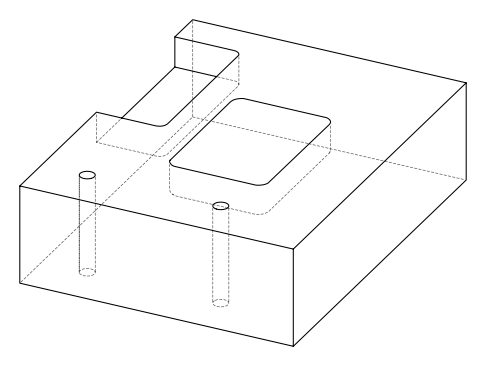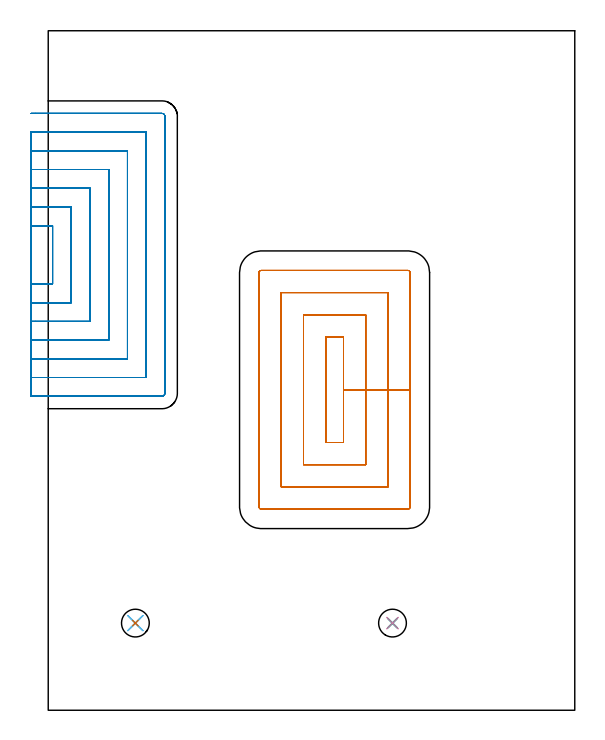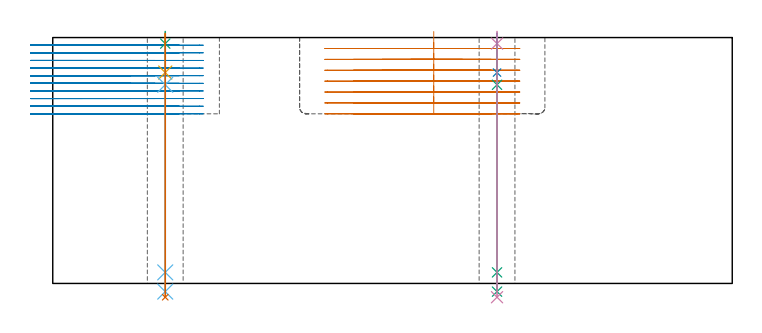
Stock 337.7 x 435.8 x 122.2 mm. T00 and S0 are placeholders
(PLAN: 10 operations, 8 tool changes, 78.9 min)
(1 MILL_RECTANGULAR_POCKET | POCKET_RECTANGULAR_STRAIGHT | NXT0201_007 | Follow Part, ap 6.25, ae 75% | 19.95 min | 815164 mm3)
(2 MILL_SLOT | SLOT_PARTIAL_RECTANGULAR | NXT0201_012 | Follow Part, ap 4, ae 75% | 56.43 min | 617951 mm3)
(3 SPOT_DRILL | STEP1HOLE | NXT0321_9005460120000 | 0.05 min | 190 mm3)
(4 SPOT_DRILL_1 | STEP1HOLE_1 | NXT0321_9005460120000 | 0.05 min | 175 mm3)
(5 DRILL_BLIND_HOLE_INTO_CENTER | STEP1HOLE | NXT0301_087 | 0.08 min | 1493 mm3)
(6 GUN_DRILL_THROUGH_HOLE | STEP1HOLE | UGT0307_008 | 0.61 min | 10068 mm3)
(7 DRILL_TO_ENLARGE_THROUGH_HOLE | STEP1HOLE | UGT0301_248 | 0.53 min | 18564 mm3)
(8 DRILL_BLIND_HOLE_INTO_CENTER_1 | STEP1HOLE_1 | NXT0301_087 | 0.08 min | 1546 mm3)
(9 GUN_DRILL_THROUGH_HOLE_1 | STEP1HOLE_1 | UGT0307_008 | 0.61 min | 10048 mm3)
(10 DRILL_TO_ENLARGE_THROUGH_HOLE_1 | STEP1HOLE_1 | UGT0301_248 | 0.53 min | 18628 mm3)
(TOOL NXT0201_007 | ENDMILL 25mm [R216.25-25050GCK54P 1620] | D25 R3 FL54 Z5)
(TOOL NXT0201_012 | ENDMILL 16mm [2P460-1600-NA 1630] | D16 FL38 Z6)
(TOOL NXT0321_9005460120000 | NC Spot Drill, 142deg, 12mm, Carbide, Uncoated | D12 PA142 FL30 Z2)
(TOOL NXT0301_087 | Carbide Drill 11.6mm [860.1-1160-058A1-MM 2214] | D11.6 PA140 FL72 Z2)
(TOOL UGT0307_008 | Gun Drill 11 mm | D11 PA130 FL24 Z1)
(TOOL UGT0301_248 | Twist Drill 17.8 mm | D17.8 PA118 FL130 Z2)
(OP 1 MILL_RECTANGULAR_POCKET)
G17 G21 G94 G90
T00 M6
G54
G17 G0 G90 X189.35 Y174.148 S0 M3
G43 Z132.2 H1
Z125.2
G94 G1 Y205.55 Z116.786 F250.
Y239.35 F500.
X177.95
Y171.75
X189.35
Y205.55
X203.6
Y253.6
X163.7
Y157.5
X203.6
Y205.55
X217.85
Y267.85
X149.45
Y143.25
X217.85
Y205.55
X232.1
Y280.7
G3 X230.7 Y282.1 R1.4
G1 X136.6
G3 X135.2 Y280.7 R1.4
G1 Y130.4
G3 X136.6 Y129. R1.4
G1 X230.7
G3 X232.1 Y130.4 R1.4
G1 Y205.55
Y206.55
G0 X189.35 Y174.148 Z119.786
G1 Y205.55 Z111.371 F250.
Y239.35 F500.
X177.95
Y171.75
X189.35
Y205.55
X203.6
Y253.6
X163.7
Y157.5
X203.6
Y205.55
X217.85
Y267.85
X149.45
Y143.25
X217.85
Y205.55
X232.1
Y280.7
G3 X230.7 Y282.1 R1.4
G1 X136.6
G3 X135.2 Y280.7 R1.4
G1 Y130.4
G3 X136.6 Y129. R1.4
G1 X230.7
G3 X232.1 Y130.4 R1.4
G1 Y205.55
Y206.55
G0 X189.35 Y174.148 Z114.371
G1 Y205.55 Z105.957 F250.
Y239.35 F500.
X177.95
Y171.75
X189.35
Y205.55
X203.6
Y253.6
X163.7
Y157.5
X203.6
Y205.55
X217.85
Y267.85
X149.45
Y143.25
X217.85
Y205.55
X232.1
Y280.7
G3 X230.7 Y282.1 R1.4
G1 X136.6
G3 X135.2 Y280.7 R1.4
G1 Y130.4
G3 X136.6 Y129. R1.4
G1 X230.7
G3 X232.1 Y130.4 R1.4
G1 Y205.55
Y206.55
G0 X189.35 Y174.148 Z108.957
G1 Y205.55 Z100.543 F250.
Y239.35 F500.
X177.95
Y171.75
X189.35
Y205.55
X203.6
Y253.6
X163.7
Y157.5
X203.6
Y205.55
X217.85
Y267.85
X149.45
Y143.25
X217.85
Y205.55
X232.1
Y280.7
G3 X230.7 Y282.1 R1.4
G1 X136.6
G3 X135.2 Y280.7 R1.4
G1 Y130.4
G3 X136.6 Y129. R1.4
G1 X230.7
G3 X232.1 Y130.4 R1.4
G1 Y205.55
Y206.55
G0 X189.35 Y174.148 Z103.543
G1 Y205.55 Z95.129 F250.
Y239.35 F500.
X177.95
Y171.75
X189.35
Y205.55
X203.6
Y253.6
X163.7
Y157.5
X203.6
Y205.55
X217.85
Y267.85
X149.45
Y143.25
X217.85
Y205.55
X232.1
Y280.7
G3 X230.7 Y282.1 R1.4
G1 X136.6
G3 X135.2 Y280.7 R1.4
G1 Y130.4
G3 X136.6 Y129. R1.4
G1 X230.7
G3 X232.1 Y130.4 R1.4
G1 Y205.55
Y206.55
G0 X189.35 Y174.148 Z98.129
G1 Y205.55 Z89.714 F250.
Y239.35 F500.
X177.95
Y171.75
X189.35
Y205.55
X203.6
Y253.6
X163.7
Y157.5
X203.6
Y205.55
X217.85
Y267.85
X149.45
Y143.25
X217.85
Y205.55
X232.1
Y280.7
G3 X230.7 Y282.1 R1.4
G1 X136.6
G3 X135.2 Y280.7 R1.4
G1 Y130.4
G3 X136.6 Y129. R1.4
G1 X230.7
G3 X232.1 Y130.4 R1.4
G1 Y205.55
Y206.55
G0 X189.35 Y174.148 Z92.714
G1 Y205.55 Z84.3 F250.
Y239.35 F500.
X177.95
Y171.75
X189.35
Y205.55
X203.6
Y253.6
X163.7
Y157.5
X203.6
Y205.55
X217.85
Y267.85
X149.45
Y143.25
X217.85
Y205.55
X232.1
Y280.7
G3 X230.7 Y282.1 R1.4
G1 X136.6
G3 X135.2 Y280.7 R1.4
G1 Y130.4
G3 X136.6 Y129. R1.4
G1 X230.7
G3 X232.1 Y130.4 R1.4
G1 Y205.55
Y206.55
G0 Z132.2
M5
M2
(OP 2 MILL_SLOT)
G17 G21 G94 G90
T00 M6
G54
G17 G0 G90 X-11. Y273.4 S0 M3
G43 Z132.2 H1
Z118.41
G94 G1 X-8. F250.
X2.8 F500.
Y310.8
X-8.
X-11. F250.
Y261.4
X-8.
X14.8 F500.
Y322.8
X-8.
X-11. F250.
Y249.4
X-8.
X26.8 F500.
Y334.8
X-8.
X-11. F250.
Y237.4
X-8.
X38.8 F500.
Y346.8
X-8.
X-11. F250.
Y225.4
X-8.
X50.8 F500.
Y358.8
X-8.
X-11. F250.
Y213.4
X-8.
X62.8 F500.
Y370.8
X-8.
X-11. F250.
Y201.4
X-8.
X72.9 F500.
G3 X74.8 Y203.3 R1.9
G1 Y380.9
G3 X72.9 Y382.8 R1.9
G1 X-8.
X-11. F250.
G0 Y273.4 Z114.62
G1 X-8.
X2.8 F500.
Y310.8
X-8.
X-11. F250.
Y261.4
X-8.
X14.8 F500.
Y322.8
X-8.
X-11. F250.
Y249.4
X-8.
X26.8 F500.
Y334.8
X-8.
X-11. F250.
Y237.4
X-8.
X38.8 F500.
Y346.8
X-8.
X-11. F250.
Y225.4
X-8.
X50.8 F500.
Y358.8
X-8.
X-11. F250.
Y213.4
X-8.
X62.8 F500.
Y370.8
X-8.
X-11. F250.
Y201.4
X-8.
X72.9 F500.
G3 X74.8 Y203.3 R1.9
G1 Y380.9
G3 X72.9 Y382.8 R1.9
G1 X-8.
X-11. F250.
G0 Y273.4 Z110.83
G1 X-8.
X2.8 F500.
Y310.8
X-8.
X-11. F250.
Y261.4
X-8.
X14.8 F500.
Y322.8
X-8.
X-11. F250.
Y249.4
X-8.
X26.8 F500.
Y334.8
X-8.
X-11. F250.
Y237.4
X-8.
X38.8 F500.
Y346.8
X-8.
X-11. F250.
Y225.4
X-8.
X50.8 F500.
Y358.8
X-8.
X-11. F250.
Y213.4
X-8.
X62.8 F500.
Y370.8
X-8.
X-11. F250.
Y201.4
X-8.
X72.9 F500.
G3 X74.8 Y203.3 R1.9
G1 Y380.9
G3 X72.9 Y382.8 R1.9
G1 X-8.
X-11. F250.
G0 Y273.4 Z107.04
G1 X-8.
X2.8 F500.
Y310.8
X-8.
X-11. F250.
Y261.4
X-8.
X14.8 F500.
Y322.8
X-8.
X-11. F250.
Y249.4
X-8.
X26.8 F500.
Y334.8
X-8.
X-11. F250.
Y237.4
X-8.
X38.8 F500.
Y346.8
X-8.
X-11. F250.
Y225.4
X-8.
X50.8 F500.
Y358.8
X-8.
X-11. F250.
Y213.4
X-8.
X62.8 F500.
Y370.8
X-8.
X-11. F250.
Y201.4
X-8.
X72.9 F500.
G3 X74.8 Y203.3 R1.9
G1 Y380.9
G3 X72.9 Y382.8 R1.9
G1 X-8.
X-11. F250.
G0 Y273.4 Z103.25
G1 X-8.
X2.8 F500.
Y310.8
X-8.
X-11. F250.
Y261.4
X-8.
X14.8 F500.
Y322.8
X-8.
X-11. F250.
Y249.4
X-8.
X26.8 F500.
Y334.8
X-8.
X-11. F250.
Y237.4
X-8.
X38.8 F500.
Y346.8
X-8.
X-11. F250.
Y225.4
X-8.
X50.8 F500.
Y358.8
X-8.
X-11. F250.
Y213.4
X-8.
X62.8 F500.
Y370.8
X-8.
X-11. F250.
Y201.4
X-8.
X72.9 F500.
G3 X74.8 Y203.3 R1.9
G1 Y380.9
G3 X72.9 Y382.8 R1.9
G1 X-8.
X-11. F250.
G0 Y273.4 Z99.46
G1 X-8.
X2.8 F500.
Y310.8
X-8.
X-11. F250.
Y261.4
X-8.
X14.8 F500.
Y322.8
X-8.
X-11. F250.
Y249.4
X-8.
X26.8 F500.
Y334.8
X-8.
X-11. F250.
Y237.4
X-8.
X38.8 F500.
Y346.8
X-8.
X-11. F250.
Y225.4
X-8.
X50.8 F500.
Y358.8
X-8.
X-11. F250.
Y213.4
X-8.
X62.8 F500.
Y370.8
X-8.
X-11. F250.
Y201.4
X-8.
X72.9 F500.
G3 X74.8 Y203.3 R1.9
G1 Y380.9
G3 X72.9 Y382.8 R1.9
G1 X-8.
X-11. F250.
G0 Y273.4 Z95.67
G1 X-8.
X2.8 F500.
Y310.8
X-8.
X-11. F250.
Y261.4
X-8.
X14.8 F500.
Y322.8
X-8.
X-11. F250.
Y249.4
X-8.
X26.8 F500.
Y334.8
X-8.
X-11. F250.
Y237.4
X-8.
X38.8 F500.
Y346.8
X-8.
X-11. F250.
Y225.4
X-8.
X50.8 F500.
Y358.8
X-8.
X-11. F250.
Y213.4
X-8.
X62.8 F500.
Y370.8
X-8.
X-11. F250.
Y201.4
X-8.
X72.9 F500.
G3 X74.8 Y203.3 R1.9
G1 Y380.9
G3 X72.9 Y382.8 R1.9
G1 X-8.
X-11. F250.
G0 Y273.4 Z91.88
G1 X-8.
X2.8 F500.
Y310.8
X-8.
X-11. F250.
Y261.4
X-8.
X14.8 F500.
Y322.8
X-8.
X-11. F250.
Y249.4
X-8.
X26.8 F500.
Y334.8
X-8.
X-11. F250.
Y237.4
X-8.
X38.8 F500.
Y346.8
X-8.
X-11. F250.
Y225.4
X-8.
X50.8 F500.
Y358.8
X-8.
X-11. F250.
Y213.4
X-8.
X62.8 F500.
Y370.8
X-8.
X-11. F250.
Y201.4
X-8.
X72.9 F500.
G3 X74.8 Y203.3 R1.9
G1 Y380.9
G3 X72.9 Y382.8 R1.9
G1 X-8.
X-11. F250.
G0 Y273.4 Z88.09
G1 X-8.
X2.8 F500.
Y310.8
X-8.
X-11. F250.
Y261.4
X-8.
X14.8 F500.
Y322.8
X-8.
X-11. F250.
Y249.4
X-8.
X26.8 F500.
Y334.8
X-8.
X-11. F250.
Y237.4
X-8.
X38.8 F500.
Y346.8
X-8.
X-11. F250.
Y225.4
X-8.
X50.8 F500.
Y358.8
X-8.
X-11. F250.
Y213.4
X-8.
X62.8 F500.
Y370.8
X-8.
X-11. F250.
Y201.4
X-8.
X72.9 F500.
G3 X74.8 Y203.3 R1.9
G1 Y380.9
G3 X72.9 Y382.8 R1.9
G1 X-8.
X-11. F250.
G0 Y273.4 Z84.3
G1 X-8.
X2.8 F500.
Y310.8
X-8.
X-11. F250.
Y261.4
X-8.
X14.8 F500.
Y322.8
X-8.
X-11. F250.
Y249.4
X-8.
X26.8 F500.
Y334.8
X-8.
X-11. F250.
Y237.4
X-8.
X38.8 F500.
Y346.8
X-8.
X-11. F250.
Y225.4
X-8.
X50.8 F500.
Y358.8
X-8.
X-11. F250.
Y213.4
X-8.
X62.8 F500.
Y370.8
X-8.
X-11. F250.
Y201.4
X-8.
X72.9 F500.
G3 X74.8 Y203.3 R1.9
G1 Y380.9
G3 X72.9 Y382.8 R1.9
G1 X-8.
X-11. F250.
G0 Z132.2
M5
M2
(OP 3 SPOT_DRILL)
G17 G21 G94 G90
T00 M6
G54
G17 G0 G90 X55.9 Y55.9 S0 M3
G43 Z132.2 H0
G94 G81 G98 Z119.2 F250. R125.2
G80
M5
M2
(OP 4 SPOT_DRILL_1)
G17 G21 G94 G90
T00 M6
G54
G17 G0 G90 X220.8 Y55.9 S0 M3
G43 Z132.2 H0
G94 G81 G98 Z119.2 F250. R125.2
G80
M5
M2
(OP 5 DRILL_BLIND_HOLE_INTO_CENTER)
G17 G21 G94 G90
T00 M6
G54
G17 G0 G90 X55.9 Y55.9 S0 M3
G43 Z132.2 H1
G94 G81 G98 Z104.8 F250. R124.2
G80
M5
M2
(OP 6 GUN_DRILL_THROUGH_HOLE)
G17 G21 G94 G90
T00 M6
G54
G17 G0 G90 X55.9 Y55.9 M8
G43 Z132.2 H0
Z118.149
S716 M3
G94 G1 Z98.737 F125. M26
G4 X.084
Z5.5 F250.
G4 X.084
Z-4.065 F125.
G4 X.084
M5
M9
G0 Z118.149
Z132.2
M2
(OP 7 DRILL_TO_ENLARGE_THROUGH_HOLE)
G17 G21 G94 G90
T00 M6
G54
G17 G0 G90 X55.9 Y55.9 S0 M3
G43 Z132.2 H0
G94 G73 G98 Z-6.848 F250. Q16.131 R124.2
G80
M5
M2
(OP 8 DRILL_BLIND_HOLE_INTO_CENTER_1)
G17 G21 G94 G90
T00 M6
G54
G17 G0 G90 X220.8 Y55.9 S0 M3
G43 Z132.2 H1
G94 G81 G98 Z104.8 F250. R124.2
G80
M5
M2
(OP 9 GUN_DRILL_THROUGH_HOLE_1)
G17 G21 G94 G90
T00 M6
G54
G17 G0 G90 X220.8 Y55.9 M8
G43 Z132.2 H0
Z118.149
S716 M3
G94 G1 Z98.737 F125. M26
G4 X.084
Z5.5 F250.
G4 X.084
Z-4.065 F125.
G4 X.084
M5
M9
G0 Z118.149
Z132.2
M2
(OP 10 DRILL_TO_ENLARGE_THROUGH_HOLE_1)
G17 G21 G94 G90
T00 M6
G54
G17 G0 G90 X220.8 Y55.9 S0 M3
G43 Z132.2 H0
G94 G73 G98 Z-6.848 F250. Q16.131 R124.2
G80
M5
M2
